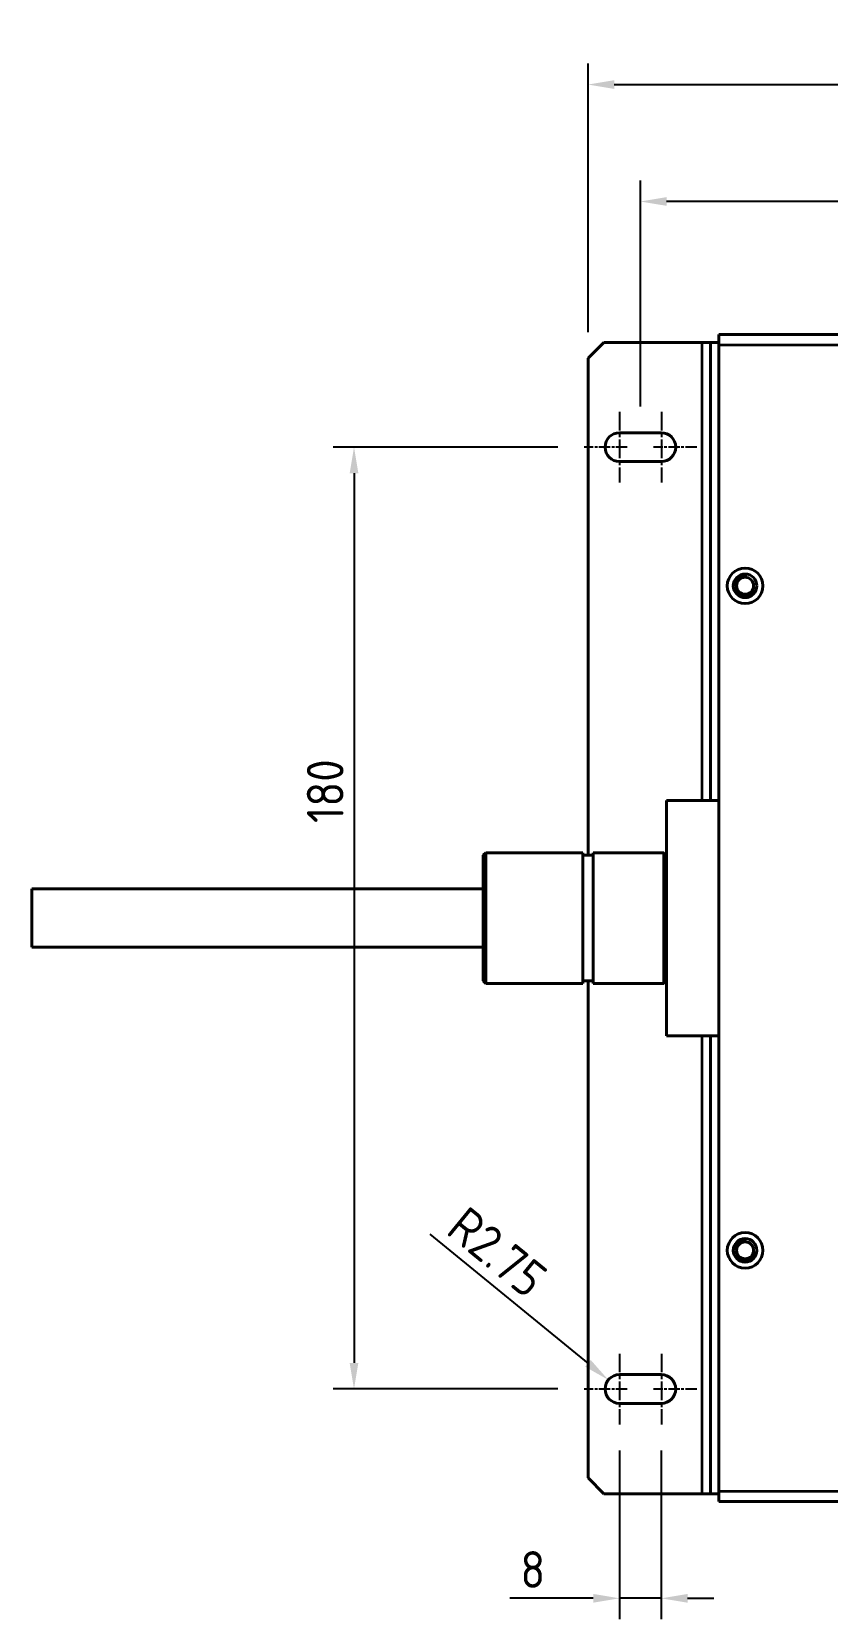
# Model space of a CAD drawing. Header units: millimetres. Extents: x 0 to 1682, y 0 to 1188.
# Drawn here: x 436.6 to 588.5, y 631.6 to 935 of the extents above; entities that cross this region are included whole.
import ezdxf

# ---------------------------------------------------------------- set-up
doc = ezdxf.new("R2010")
doc.units = ezdxf.units.MM
doc.header["$LTSCALE"] = 2
doc.linetypes.add('CHAIN', pattern=[0.3543, 0.2362, -0.0295, 0.0591, -0.0295])
for name, color, linetype, lineweight in [('가시적인 것(ISO)', 3, 'Continuous', 40), ('가시적인 좁은 것(ISO)', 3, 'Continuous', 35), ('중심 표식(ISO)', 1, 'Continuous', 25), ('치수(ISO)', 2, 'Continuous', 25)]:
    doc.layers.add(name, color=color, linetype=linetype, lineweight=lineweight)
doc.styles.add('치수 텍스트_PSTEK_POSCO', font='isocp.shx')
doc.dimstyles.new('치수_PSTEK_POSCO', dxfattribs={"dimscale": 2, "dimtxt": 3.5, "dimasz": 2.5, "dimexe": 2, "dimexo": 2.5, "dimgap": 1, "dimtad": 1, "dimrnd": 1e-08, "dimdsep": 46, "dimtxsty": '치수 텍스트_PSTEK_POSCO', "dimcen": 0.09, "dimdle": 10, "dimclrd": 7, "dimclre": 7, "dimclrt": 2, "dimadec": 1, "dimazin": 2, "dimtfac": 1, "dimtmove": 0, "dimatfit": 3, "dimfxl": 0, "dimtolj": 1, "dimlwd": -1, "dimlwe": -1, "dimarcsym": 0})

# ---------------------------------------------------------------- blocks, each defined once
blk = doc.blocks.new('*D22')
at = {"layer": 'Defpoints', "color": 0, "transparency": 16777216}
for p in [(552.82, 902.56), (1124.82, 862.37), (552.82, 858.37)]:
    blk.add_point(p, dxfattribs=at)
at = {"layer": '치수(ISO)', "color": 7, "transparency": 16777216}
for p, q in [((552.82, 863.37), (552.82, 906.56)), ((1124.82, 867.37), (1124.82, 906.56)), ((1119.82, 902.56), (557.82, 902.56))]:
    blk.add_line(p, q, dxfattribs=at)
for points in [[(557.82, 903.4), (557.82, 901.73), (552.82, 902.56)], [(1119.82, 903.4), (1119.82, 901.73), (1124.82, 902.56)]]:
    blk.add_solid(points, dxfattribs=at)
at = {"layer": '치수(ISO)', "color": 2, "transparency": 16777216, "insert": (832.31, 908.07), "char_height": 7, "attachment_point": 4, "style": '치수 텍스트_PSTEK_POSCO'}
blk.add_mtext('\\A1;572', dxfattribs=at)
blk = doc.blocks.new('*D23')
at = {"layer": 'Defpoints', "color": 0, "transparency": 16777216}
for p in [(1132.82, 924.91), (542.82, 872.62), (1132.82, 872.62)]:
    blk.add_point(p, dxfattribs=at)
at = {"layer": '치수(ISO)', "color": 7, "transparency": 16777216}
for p, q in [((542.82, 877.62), (542.82, 928.91)), ((1132.82, 877.62), (1132.82, 928.91)), ((547.82, 924.91), (1127.82, 924.91))]:
    blk.add_line(p, q, dxfattribs=at)
for points in [[(547.82, 925.74), (547.82, 924.07), (542.82, 924.91)], [(1127.82, 925.74), (1127.82, 924.07), (1132.82, 924.91)]]:
    blk.add_solid(points, dxfattribs=at)
at = {"layer": '치수(ISO)', "color": 2, "transparency": 16777216, "insert": (831.51, 930.41), "char_height": 7, "attachment_point": 4, "style": '치수 텍스트_PSTEK_POSCO'}
blk.add_mtext('\\A1;590', dxfattribs=at)
blk = doc.blocks.new('*D26')
at = {"layer": 'Defpoints', "color": 0, "transparency": 16777216}
for p in [(548.82, 668.87), (556.82, 668.87), (556.82, 635.62)]:
    blk.add_point(p, dxfattribs=at)
at = {"layer": '치수(ISO)', "color": 7, "transparency": 16777216}
for p, q in [((548.82, 663.87), (548.82, 631.62)), ((556.82, 663.87), (556.82, 631.62)), ((543.82, 635.62), (527.9, 635.62)), ((556.82, 635.62), (548.82, 635.62)), ((561.82, 635.62), (566.82, 635.62))]:
    blk.add_line(p, q, dxfattribs=at)
for points in [[(543.82, 636.45), (543.82, 634.78), (548.82, 635.62)], [(561.82, 636.45), (561.82, 634.78), (556.82, 635.62)]]:
    blk.add_solid(points, dxfattribs=at)
at = {"layer": '치수(ISO)', "color": 2, "transparency": 16777216, "insert": (529.9, 641.12), "char_height": 7, "attachment_point": 4, "style": '치수 텍스트_PSTEK_POSCO'}
blk.add_mtext('\\A1;8', dxfattribs=at)
blk = doc.blocks.new('*D27')
at = {"layer": 'Defpoints', "color": 0, "transparency": 16777216}
for p in [(546.69, 677.36), (548.82, 675.62)]:
    blk.add_point(p, dxfattribs=at)
at = {"layer": '치수(ISO)', "color": 7, "transparency": 16777216}
blk.add_line((512.59, 705.19), (542.82, 680.52), dxfattribs=at)
blk.add_solid([(543.34, 681.16), (542.29, 679.87), (546.69, 677.36)], dxfattribs=at)
at = {"layer": '치수(ISO)', "color": 2, "transparency": 16777216, "insert": (517.61, 708.19), "char_height": 7, "attachment_point": 4, "rotation": 320.7817, "style": '치수 텍스트_PSTEK_POSCO'}
blk.add_mtext('\\A1;R2.75', dxfattribs=at)
blk = doc.blocks.new('*D28')
at = {"layer": 'Defpoints', "color": 0, "transparency": 16777216}
for p in [(542.07, 855.62), (498.12, 675.62), (542.07, 675.62)]:
    blk.add_point(p, dxfattribs=at)
at = {"layer": '치수(ISO)', "color": 7, "transparency": 16777216}
for p, q in [((537.07, 855.62), (494.12, 855.62)), ((498.12, 850.62), (498.12, 680.62)), ((537.07, 675.62), (494.12, 675.62))]:
    blk.add_line(p, q, dxfattribs=at)
for points in [[(497.29, 850.62), (498.95, 850.62), (498.12, 855.62)], [(497.29, 680.62), (498.95, 680.62), (498.12, 675.62)]]:
    blk.add_solid(points, dxfattribs=at)
at = {"layer": '치수(ISO)', "color": 2, "transparency": 16777216, "insert": (492.62, 783.77), "char_height": 7, "attachment_point": 4, "rotation": 90, "style": '치수 텍스트_PSTEK_POSCO'}
blk.add_mtext('\\A1;180', dxfattribs=at)

msp = doc.modelspace()

# ---------------------------------------------------------------- linework, layer by layer
at = {"layer": '가시적인 것(ISO)'}
for p, q in [((567.821, 877.117), (1097.821, 877.117)), ((567.821, 877.117), (567.821, 875.117)), ((542.821, 872.617), (545.821, 875.617)), ((545.821, 875.617), (564.621, 875.617)), ((566.221, 875.617), (564.621, 875.617)), ((566.221, 875.617), (567.821, 875.617)), ((566.221, 788.117), (566.221, 875.617)), ((567.821, 875.117), (567.821, 656.117)), ((542.821, 777.617), (542.821, 872.617)), ((548.821, 858.367), (556.821, 858.367)), ((556.821, 852.867), (548.821, 852.867)), ((557.821, 788.117), (557.821, 743.117)), ((557.821, 788.117), (567.821, 788.117)), ((522.821, 777.617), (523.321, 778.117)), ((522.821, 753.617), (522.821, 777.617)), ((523.321, 778.117), (523.321, 753.117)), ((541.821, 778.117), (523.321, 778.117)), ((541.821, 778.117), (541.821, 753.117)), ((543.821, 777.617), (541.821, 777.617)), ((543.821, 753.117), (543.821, 778.117)), ((557.321, 778.117), (543.821, 778.117)), ((557.321, 753.117), (557.321, 778.117)), ((557.821, 777.617), (557.321, 778.117)), ((436.571, 771.207), (436.571, 760.027)), ((522.821, 771.207), (436.571, 771.207)), ((522.821, 760.027), (436.571, 760.027)), ((522.821, 753.617), (523.321, 753.117)), ((541.821, 753.117), (523.321, 753.117)), ((543.821, 753.617), (541.821, 753.617)), ((542.821, 658.617), (542.821, 753.617)), ((557.321, 753.117), (543.821, 753.117)), ((557.821, 753.617), (557.321, 753.117)), ((557.821, 743.117), (567.821, 743.117)), ((566.221, 655.617), (566.221, 743.117)), ((548.821, 678.367), (556.821, 678.367)), ((556.821, 672.867), (548.821, 672.867)), ((545.821, 655.617), (542.821, 658.617)), ((564.621, 655.617), (545.821, 655.617)), ((566.221, 655.617), (564.621, 655.617)), ((566.221, 655.617), (567.821, 655.617)), ((567.821, 656.117), (567.821, 654.117)), ((1097.821, 654.117), (567.821, 654.117))]:
    msp.add_line(p, q, dxfattribs=at)
for centre, radius in [((572.821, 829.117), 3.4), ((572.821, 829.117), 2.25), ((572.821, 829.117), 1.621), ((572.821, 702.117), 3.4), ((572.821, 702.117), 2.25), ((572.821, 702.117), 1.621)]:
    msp.add_circle(centre, radius, dxfattribs=at)
for centre, start, end in [((548.821, 855.617), 90, 270), ((556.821, 855.617), 270, 90), ((548.821, 675.617), 90, 270), ((556.821, 675.617), 270, 90)]:
    msp.add_arc(centre, 2.75, start, end, dxfattribs=at)
at = {"layer": '가시적인 좁은 것(ISO)'}
for p, q in [((564.621, 788.117), (564.621, 875.617)), ((1097.821, 875.117), (567.821, 875.117)), ((564.621, 655.617), (564.621, 743.117)), ((567.821, 656.117), (1097.821, 656.117))]:
    msp.add_line(p, q, dxfattribs=at)
for centre in [(572.821, 829.117), (572.821, 702.117)]:
    msp.add_arc(centre, 2, 80, 350, dxfattribs=at)
at = {"layer": '중심 표식(ISO)', "linetype": 'CHAIN', "ltscale": 7.50055}
for p, q in [((548.821, 862.367), (548.821, 848.867)), ((556.821, 862.367), (556.821, 848.867)), ((548.821, 682.367), (548.821, 668.867)), ((556.821, 682.367), (556.821, 668.867))]:
    msp.add_line(p, q, dxfattribs=at)
at = {"layer": '중심 표식(ISO)', "linetype": 'CHAIN', "ltscale": 4.583631}
for p, q in [((550.321, 855.617), (542.071, 855.617)), ((563.571, 855.617), (555.321, 855.617)), ((550.321, 675.617), (542.071, 675.617)), ((563.571, 675.617), (555.321, 675.617))]:
    msp.add_line(p, q, dxfattribs=at)

# ---------------------------------------------------------------- dimensions: what is measured, and where the dimension line sits
at = {"layer": '치수(ISO)', "color": 7}
dim = msp.add_linear_dim(base=(1132.821, 924.907), p1=(542.821, 872.617), p2=(1132.821, 872.617), dimstyle='치수_PSTEK_POSCO', override={"dimdec": 2, "dimtp": 0, "dimtm": 0, "dimtdec": 2, "dimtofl": 0, "dimatfit": 1}, dxfattribs=at)
dim.commit()
dim.dimension.update_dxf_attribs({"geometry": '*D23', "text_midpoint": (837.821, 924.907), "dimtype": 160})
for base, p1, p2, angle, override, picture, middle in [((552.821, 902.564), (1124.821, 862.367), (552.821, 858.367), 180, {"dimdec": 2, "dimtp": 0, "dimtm": 0, "dimtdec": 2, "dimtofl": 0, "dimatfit": 1}, '*D22', (838.821, 902.564)), ((498.119, 675.617), (542.071, 855.617), (542.071, 675.617), 90, {"dimdec": 2, "dimtp": 0, "dimtm": 0, "dimtdec": 2, "dimtofl": 0, "dimatfit": 1}, '*D28', (498.119, 789.37)), ((556.821, 635.617), (548.821, 668.867), (556.821, 668.867), 180, {"dimdec": 2, "dimtp": 0, "dimtm": 0, "dimtdec": 2, "dimtofl": 1, "dimatfit": 1}, '*D26', (531.303, 635.617))]:
    dim = msp.add_linear_dim(base=base, p1=p1, p2=p2, angle=angle, dimstyle='치수_PSTEK_POSCO', override=override, dxfattribs=at)
    dim.commit()
    dim.dimension.update_dxf_attribs({"geometry": picture, "text_midpoint": middle, "dimtype": 160})
dim = msp.add_radius_dim(center=(548.821, 675.617), mpoint=(546.691, 677.356), dimstyle='치수_PSTEK_POSCO', override={"dimdec": 2, "dimcen": 0, "dimtp": 0, "dimtm": 0, "dimtdec": 2, "dimtofl": 0}, dxfattribs=at)
dim.commit()
dim.dimension.update_dxf_attribs({"geometry": '*D27', "text_midpoint": (522.113, 697.414), "dimtype": 164})

doc.saveas('drawing.dxf')
